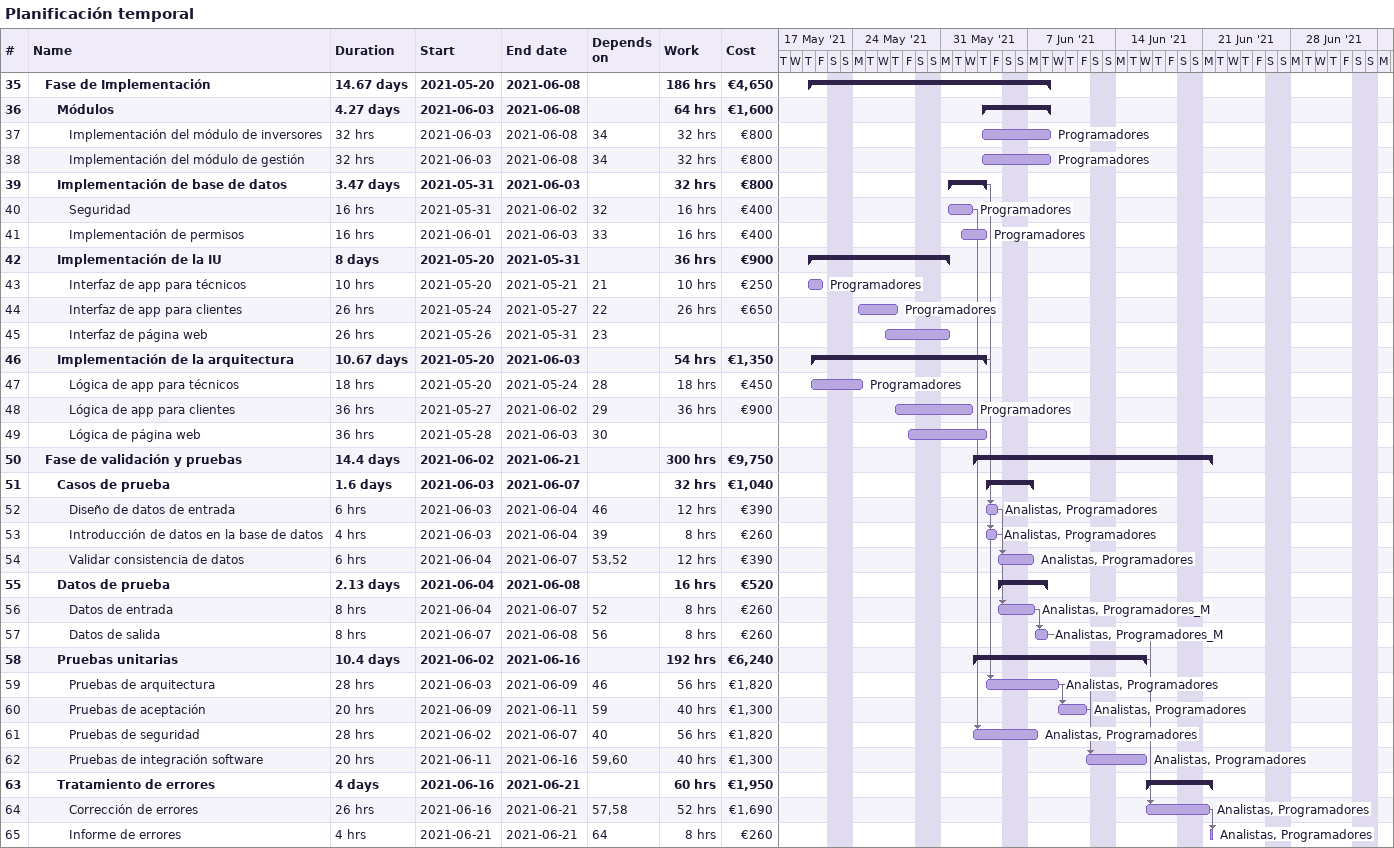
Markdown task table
Planificación temporal

| ID | Level | Task | Duration | Start | Finish | Predecessors | Resources | Work (h) | Cost (€) |
|---|---|---|---|---|---|---|---|---|---|
| 35 | 2 | **Fase de Implementación** | 14.67d | 2021-05-20 | 2021-06-08 |  |  | 186 | 4650 |
| 36 | 3 | **Módulos** | 4.27d | 2021-06-03 | 2021-06-08 |  |  | 64 | 1600 |
| 37 | 4 | Implementación del módulo de inversores | 32h | 2021-06-03 | 2021-06-08 | 34 | Programadores | 32 | 800 |
| 38 | 4 | Implementación del módulo de gestión | 32h | 2021-06-03 | 2021-06-08 | 34 | Programadores | 32 | 800 |
| 39 | 3 | **Implementación de base de datos** | 3.47d | 2021-05-31 | 2021-06-03 |  |  | 32 | 800 |
| 40 | 4 | Seguridad | 16h | 2021-05-31 | 2021-06-02 | 32 | Programadores | 16 | 400 |
| 41 | 4 | Implementación de permisos | 16h | 2021-06-01 | 2021-06-03 | 33 | Programadores | 16 | 400 |
| 42 | 3 | **Implementación de la IU** | 8d | 2021-05-20 | 2021-05-31 |  |  | 36 | 900 |
| 43 | 4 | Interfaz de app para técnicos | 10h | 2021-05-20 | 2021-05-21 | 21 | Programadores | 10 | 250 |
| 44 | 4 | Interfaz de app para clientes | 26h | 2021-05-24 | 2021-05-27 | 22 | Programadores | 26 | 650 |
| 45 | 4 | Interfaz de página web | 26h | 2021-05-26 | 2021-05-31 | 23 |  |  |  |
| 46 | 3 | **Implementación de la arquitectura** | 10.67d | 2021-05-20 | 2021-06-03 |  |  | 54 | 1350 |
| 47 | 4 | Lógica de app para técnicos | 18h | 2021-05-20 | 2021-05-24 | 28 | Programadores | 18 | 450 |
| 48 | 4 | Lógica de app para clientes | 36h | 2021-05-27 | 2021-06-02 | 29 | Programadores | 36 | 900 |
| 49 | 4 | Lógica de página web | 36h | 2021-05-28 | 2021-06-03 | 30 |  |  |  |
| 50 | 2 | **Fase de validación y pruebas** | 14.4d | 2021-06-02 | 2021-06-21 |  |  | 300 | 9750 |
| 51 | 3 | **Casos de prueba** | 1.6d | 2021-06-03 | 2021-06-07 |  |  | 32 | 1040 |
| 52 | 4 | Diseño de datos de entrada | 6h | 2021-06-03 | 2021-06-04 | 46 | Analistas, Programadores | 12 | 390 |
| 53 | 4 | Introducción de datos en la base de datos | 4h | 2021-06-03 | 2021-06-04 | 39 | Analistas, Programadores | 8 | 260 |
| 54 | 4 | Validar consistencia de datos | 6h | 2021-06-04 | 2021-06-07 | 53, 52 | Analistas, Programadores | 12 | 390 |
| 55 | 3 | **Datos de prueba** | 2.13d | 2021-06-04 | 2021-06-08 |  |  | 16 | 520 |
| 56 | 4 | Datos de entrada | 8h | 2021-06-04 | 2021-06-07 | 52 | Analistas, Programadores_M | 8 | 260 |
| 57 | 4 | Datos de salida | 8h | 2021-06-07 | 2021-06-08 | 56 | Analistas, Programadores_M | 8 | 260 |
| 58 | 3 | **Pruebas unitarias** | 10.4d | 2021-06-02 | 2021-06-16 |  |  | 192 | 6240 |
| 59 | 4 | Pruebas de arquitectura | 28h | 2021-06-03 | 2021-06-09 | 46 | Analistas, Programadores | 56 | 1820 |
| 60 | 4 | Pruebas de aceptación | 20h | 2021-06-09 | 2021-06-11 | 59 | Analistas, Programadores | 40 | 1300 |
| 61 | 4 | Pruebas de seguridad | 28h | 2021-06-02 | 2021-06-07 | 40 | Analistas, Programadores | 56 | 1820 |
| 62 | 4 | Pruebas de integración software | 20h | 2021-06-11 | 2021-06-16 | 59, 60 | Analistas, Programadores | 40 | 1300 |
| 63 | 3 | **Tratamiento de errores** | 4d | 2021-06-16 | 2021-06-21 |  |  | 60 | 1950 |
| 64 | 4 | Corrección de errores | 26h | 2021-06-16 | 2021-06-21 | 57, 58 | Analistas, Programadores | 52 | 1690 |
| 65 | 4 | Informe de errores | 4h | 2021-06-21 | 2021-06-21 | 64 | Analistas, Programadores | 8 | 260 |
